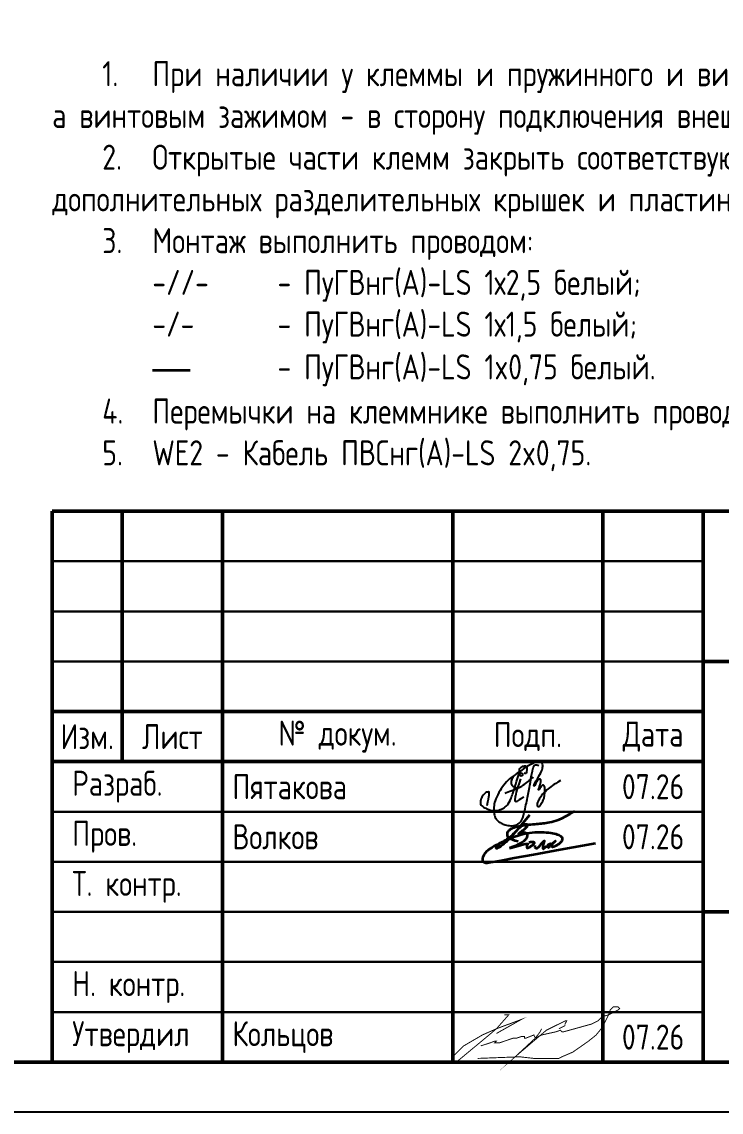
# Model space of a CAD drawing. Header units: millimetres. Extents: x -1117 to 4405, y -90 to 586.
# Drawn here: x 3464 to 3533.8, y 0 to 108.9 of the extents above; entities that cross this region are included whole.
import ezdxf

# ---------------------------------------------------------------- set-up
doc = ezdxf.new("R2010")
doc.units = ezdxf.units.MM
doc.styles.add('Gost_type_A', font='GOST_0.TTF')

# ---------------------------------------------------------------- blocks, each defined once
blk = doc.blocks.new('Штамп большой нижний')
at = {"lineweight": 50}
for points in [[(-185, 55), (-178, 55), (-178, 35), (-185, 35)], [(-178, 55), (-168, 55), (-168, 35), (-178, 35)], [(-168, 55), (-145, 55), (-145, 35), (-168, 35)], [(-145, 55), (-130, 55), (-130, 35), (-145, 35)], [(-130, 55), (-120, 55), (-120, 35), (-130, 35)], [(-120, 55), (0, 55), (0, 40), (-120, 40)], [(-120, 40), (-50, 40), (-50, 15), (-120, 15)], [(-185, 35), (-178, 35), (-178, 30), (-185, 30)], [(-178, 35), (-168, 35), (-168, 30), (-178, 30)], [(-168, 35), (-145, 35), (-145, 30), (-168, 30)], [(-145, 35), (-130, 35), (-130, 30), (-145, 30)], [(-130, 35), (-120, 35), (-120, 30), (-130, 30)], [(-185, 30), (-168, 30), (-168, 0), (-185, 0)], [(-168, 30), (-145, 30), (-145, 0), (-168, 0)], [(-145, 30), (-130, 30), (-130, 0), (-145, 0)], [(-130, 30), (-120, 30), (-120, 0), (-130, 0)], [(-120, 15), (-50, 15), (-50, 0), (-120, 0)]]:
    blk.add_lwpolyline(points, close=True, dxfattribs=at)
for points in [[(-185, 55), (-178, 55), (-178, 50), (-185, 50)], [(-178, 55), (-168, 55), (-168, 50), (-178, 50)], [(-168, 55), (-145, 55), (-145, 50), (-168, 50)], [(-145, 55), (-130, 55), (-130, 50), (-145, 50)], [(-130, 55), (-120, 55), (-120, 50), (-130, 50)], [(-185, 50), (-178, 50), (-178, 45), (-185, 45)], [(-178, 50), (-168, 50), (-168, 45), (-178, 45)], [(-168, 50), (-145, 50), (-145, 45), (-168, 45)], [(-145, 50), (-130, 50), (-130, 45), (-145, 45)], [(-130, 50), (-120, 50), (-120, 45), (-130, 45)], [(-185, 45), (-178, 45), (-178, 40), (-185, 40)], [(-178, 45), (-168, 45), (-168, 40), (-178, 40)], [(-168, 45), (-145, 45), (-145, 40), (-168, 40)], [(-145, 45), (-130, 45), (-130, 40), (-145, 40)], [(-130, 45), (-120, 45), (-120, 40), (-130, 40)], [(-185, 40), (-178, 40), (-178, 35), (-185, 35)], [(-178, 40), (-168, 40), (-168, 35), (-178, 35)], [(-168, 40), (-145, 40), (-145, 35), (-168, 35)], [(-145, 40), (-130, 40), (-130, 35), (-145, 35)], [(-130, 40), (-120, 40), (-120, 35), (-130, 35)], [(-185, 30), (-168, 30), (-168, 25), (-185, 25)], [(-168, 30), (-145, 30), (-145, 25), (-168, 25)], [(-145, 30), (-130, 30), (-130, 25), (-145, 25)], [(-130, 30), (-120, 30), (-120, 25), (-130, 25)], [(-185, 25), (-168, 25), (-168, 20), (-185, 20)], [(-168, 25), (-145, 25), (-145, 20), (-168, 20)], [(-145, 25), (-130, 25), (-130, 20), (-145, 20)], [(-130, 25), (-120, 25), (-120, 20), (-130, 20)], [(-185, 20), (-168, 20), (-168, 15), (-185, 15)], [(-168, 20), (-145, 20), (-145, 15), (-168, 15)], [(-145, 20), (-130, 20), (-130, 15), (-145, 15)], [(-130, 20), (-120, 20), (-120, 15), (-130, 15)], [(-185, 15), (-168, 15), (-168, 10), (-185, 10)], [(-168, 15), (-145, 15), (-145, 10), (-168, 10)], [(-145, 15), (-130, 15), (-130, 10), (-145, 10)], [(-130, 15), (-120, 15), (-120, 10), (-130, 10)], [(-185, 10), (-168, 10), (-168, 5), (-185, 5)], [(-168, 10), (-145, 10), (-145, 5), (-168, 5)], [(-145, 10), (-130, 10), (-130, 5), (-145, 5)], [(-130, 10), (-120, 10), (-120, 5), (-130, 5)], [(-185, 5), (-168, 5), (-168, 0), (-185, 0)], [(-168, 5), (-145, 5), (-145, 0), (-168, 0)], [(-145, 5), (-130, 5), (-130, 0), (-145, 0)], [(-130, 5), (-120, 5), (-120, 0), (-130, 0)]]:
    blk.add_lwpolyline(points, close=True)
at = {"char_height": 2.5, "style": 'Gost_type_A'}
for s, insert, width, attachment_point in [('№ докум.', (-156.5, 32.5), 23, 5), ('Подп.', (-137.5, 32.5), 15, 5), ('Дата', (-125, 32.5), 10, 5), ('Изм.', (-181.5, 32.5), 7, 5), ('Лист', (-173, 32.5), 10, 5), ('\\pxl0.8;Разраб.', (-185, 27.5), 17, 4), ('\\pxl0.8;Пров.', (-185, 22.5), 17, 4), ('\\pxl0.8;Т. контр.', (-185, 17.5), 17, 4), ('\\pxl0.8;Н. контр.', (-185, 7.5), 17, 4), ('\\pxl0.8;Утвердил', (-185, 2.5), 17, 4)]:
    blk.add_mtext(s, dxfattribs=dict(at, insert=insert, width=width, attachment_point=attachment_point))
blk = doc.blocks.new('Сотрудник 7_1')
at = {"lineweight": 35}
for points in [[(5.51, 4.62), (4.98, 3.97), (4.54, 3.43), (4.18, 3.01), (3.9, 2.68), (3.67, 2.43), (3.49, 2.24), (3.34, 2.09), (3.21, 1.97), (3.08, 1.86), (2.97, 1.76), (2.86, 1.67), (2.76, 1.6), (2.67, 1.53), (2.59, 1.47), (2.52, 1.42), (2.45, 1.38), (2.4, 1.35), (2.35, 1.33), (2.31, 1.31), (2.28, 1.3), (2.25, 1.3), (2.23, 1.3), (2.21, 1.31), (2.2, 1.31), (2.19, 1.33), (2.18, 1.34), (2.18, 1.36), (2.18, 1.38), (2.18, 1.4), (2.19, 1.42), (2.2, 1.45), (2.22, 1.48), (2.25, 1.51), (2.28, 1.55), (2.32, 1.59), (2.36, 1.63), (2.42, 1.67), (2.49, 1.72), (2.56, 1.78), (2.65, 1.84), (2.75, 1.9), (2.87, 1.97), (2.99, 2.04), (3.12, 2.12), (3.25, 2.21), (3.39, 2.3), (3.53, 2.41), (3.67, 2.52), (3.81, 2.64), (3.94, 2.77), (4.07, 2.9), (4.2, 3.03), (4.32, 3.15), (4.44, 3.27), (4.55, 3.37), (4.65, 3.46), (4.74, 3.54), (4.82, 3.6), (4.9, 3.64), (4.97, 3.68), (5.03, 3.7), (5.08, 3.72), (5.13, 3.73), (5.17, 3.73), (5.21, 3.73), (5.24, 3.73), (5.26, 3.73), (5.28, 3.72), (5.3, 3.71), (5.31, 3.7), (5.32, 3.68), (5.33, 3.66), (5.33, 3.64), (5.32, 3.61), (5.32, 3.58), (5.3, 3.54), (5.28, 3.5), (5.25, 3.46), (5.21, 3.41), (5.16, 3.36), (5.1, 3.3), (5.03, 3.23), (4.96, 3.17), (4.88, 3.1), (4.8, 3.04), (4.72, 2.98), (4.65, 2.92), (4.59, 2.87), (4.53, 2.83), (4.49, 2.8), (4.46, 2.77), (4.43, 2.76), (4.42, 2.75), (4.42, 2.74), (4.43, 2.75), (4.45, 2.75), (4.49, 2.76), (4.53, 2.78), (4.58, 2.8), (4.64, 2.82), (4.7, 2.84), (4.76, 2.85), (4.83, 2.86), (4.89, 2.87), (4.95, 2.88), (5.01, 2.87), (5.06, 2.87), (5.11, 2.85), (5.15, 2.84), (5.19, 2.81), (5.22, 2.78), (5.25, 2.75), (5.27, 2.72), (5.29, 2.68), (5.3, 2.63), (5.3, 2.59), (5.3, 2.54), (5.29, 2.49), (5.27, 2.44), (5.26, 2.38), (5.23, 2.33), (5.2, 2.28), (5.17, 2.22), (5.12, 2.17), (5.07, 2.11), (5, 2.05), (4.92, 1.99), (4.83, 1.93), (4.73, 1.86), (4.6, 1.79), (4.47, 1.72), (4.31, 1.65), (4.15, 1.57), (3.96, 1.49), (3.76, 1.41), (3.54, 1.32)], [(4.39, 2), (4.09, 2.07), (3.85, 2.15), (3.67, 2.21), (3.55, 2.27), (3.46, 2.33), (3.4, 2.39), (3.37, 2.44), (3.35, 2.5), (3.33, 2.55), (3.32, 2.61), (3.31, 2.66), (3.31, 2.72), (3.31, 2.77), (3.32, 2.83), (3.34, 2.89), (3.36, 2.94), (3.39, 2.99), (3.43, 3.05), (3.48, 3.1), (3.54, 3.15), (3.6, 3.2), (3.67, 3.24), (3.74, 3.29), (3.82, 3.33), (3.91, 3.37), (4.01, 3.4), (4.11, 3.44), (4.22, 3.47), (4.34, 3.5), (4.47, 3.53), (4.62, 3.56), (4.77, 3.58), (4.93, 3.61), (5.11, 3.63), (5.29, 3.65), (5.48, 3.67), (5.67, 3.69), (5.85, 3.71), (6.04, 3.72), (6.21, 3.74), (6.38, 3.76), (6.55, 3.77), (6.71, 3.79), (6.86, 3.81), (7.02, 3.83), (7.19, 3.86), (7.36, 3.89), (7.54, 3.92), (7.74, 3.96), (7.95, 4.01), (8.19, 4.09), (8.47, 4.19), (8.78, 4.33), (9.15, 4.51), (9.57, 4.74), (10.05, 5.03)], [(6.04, 1.58), (6.05, 1.53), (6.06, 1.49), (6.06, 1.46), (6.07, 1.43), (6.09, 1.4), (6.1, 1.38), (6.12, 1.36), (6.14, 1.35), (6.16, 1.33), (6.19, 1.33), (6.22, 1.33), (6.25, 1.33), (6.28, 1.33), (6.31, 1.34), (6.34, 1.36), (6.37, 1.38), (6.4, 1.4), (6.43, 1.43), (6.46, 1.46), (6.49, 1.5), (6.52, 1.53), (6.55, 1.57), (6.58, 1.62), (6.62, 1.66), (6.65, 1.71), (6.69, 1.75), (6.73, 1.8), (6.78, 1.84), (6.82, 1.88), (6.85, 1.92), (6.89, 1.95), (6.92, 1.98), (6.95, 2.01), (6.97, 2.03), (6.98, 2.05), (7, 2.06), (7, 2.06), (7.01, 2.06), (7.01, 2.05), (7, 2.03), (7, 2), (6.99, 1.96), (6.97, 1.93), (6.96, 1.88), (6.94, 1.83), (6.93, 1.79), (6.91, 1.74), (6.9, 1.69), (6.89, 1.64), (6.88, 1.6), (6.87, 1.56), (6.86, 1.53), (6.85, 1.49), (6.84, 1.46), (6.84, 1.43), (6.84, 1.41), (6.84, 1.38), (6.84, 1.36), (6.84, 1.35), (6.84, 1.33), (6.84, 1.32), (6.85, 1.31), (6.86, 1.3), (6.86, 1.29), (6.87, 1.29), (6.88, 1.28), (6.89, 1.28), (6.9, 1.27), (6.91, 1.27), (6.92, 1.27), (6.93, 1.28), (6.95, 1.28), (6.96, 1.29), (6.97, 1.29), (6.98, 1.3), (7, 1.32), (7.03, 1.34), (7.06, 1.37), (7.1, 1.41), (7.15, 1.45), (7.21, 1.5), (7.27, 1.56), (7.34, 1.62), (7.41, 1.68), (7.48, 1.73), (7.54, 1.77), (7.58, 1.79), (7.6, 1.79), (7.61, 1.77), (7.59, 1.72), (7.57, 1.67), (7.54, 1.61), (7.5, 1.54), (7.46, 1.48), (7.43, 1.43), (7.41, 1.4), (7.4, 1.38), (7.41, 1.38), (7.42, 1.4), (7.45, 1.43), (7.49, 1.48), (7.54, 1.53), (7.6, 1.59), (7.66, 1.66), (7.73, 1.72), (7.81, 1.79), (7.88, 1.85), (7.95, 1.9), (8.01, 1.95), (8.06, 1.99), (8.09, 2.01), (8.11, 2.02), (8.1, 2.02), (8.07, 1.99), (8.03, 1.96), (7.98, 1.91), (7.92, 1.86), (7.87, 1.81), (7.81, 1.76), (7.76, 1.71), (7.73, 1.67), (7.7, 1.64), (7.68, 1.61), (7.67, 1.58), (7.67, 1.56), (7.67, 1.54), (7.68, 1.53), (7.7, 1.51), (7.71, 1.5), (7.73, 1.49), (7.75, 1.48), (7.77, 1.48), (7.8, 1.47), (7.83, 1.47), (7.87, 1.48), (7.91, 1.48), (7.96, 1.5), (8.01, 1.51), (8.07, 1.53), (8.13, 1.55), (8.19, 1.58), (8.26, 1.62), (8.33, 1.66), (8.4, 1.71), (8.48, 1.76), (8.55, 1.82), (8.63, 1.89), (8.69, 1.95), (8.75, 2.02), (8.79, 2.1), (8.82, 2.17), (8.83, 2.24), (8.81, 2.31), (8.78, 2.37), (8.72, 2.44), (8.65, 2.5), (8.56, 2.56), (8.44, 2.61), (8.31, 2.66), (8.17, 2.71), (8, 2.75), (7.83, 2.78), (7.64, 2.81), (7.44, 2.84), (7.22, 2.86), (7, 2.88), (6.77, 2.88), (6.53, 2.89), (6.29, 2.88), (6.04, 2.87), (5.79, 2.84), (5.52, 2.81), (5.25, 2.77), (4.97, 2.71), (4.68, 2.64), (4.38, 2.55), (4.06, 2.44), (3.74, 2.32), (3.42, 2.2), (3.11, 2.06), (2.8, 1.92), (2.51, 1.78), (2.25, 1.65), (2.01, 1.52), (1.8, 1.4), (1.62, 1.29), (1.47, 1.18), (1.35, 1.09), (1.24, 0.99), (1.15, 0.91), (1.08, 0.82), (1.02, 0.74), (0.97, 0.65), (0.93, 0.57), (0.89, 0.49), (0.86, 0.41), (0.84, 0.34), (0.83, 0.27), (0.82, 0.21), (0.82, 0.15), (0.83, 0.11), (0.84, 0.07), (0.85, 0.04), (0.87, 0.01), (0.89, -0.01), (0.91, -0.03), (0.94, -0.05), (0.97, -0.07), (1, -0.08), (1.03, -0.1), (1.07, -0.11), (1.1, -0.12), (1.13, -0.13), (1.17, -0.14), (1.2, -0.15), (1.24, -0.15), (1.29, -0.15), (1.47, -0.12), (1.9, -0.04), (2.7, 0.1), (3.99, 0.34), (5.91, 0.69), (8.58, 1.18), (12.12, 1.82)], [(3.54, 1.32), (4.17, 1.5), (4.63, 1.63), (4.96, 1.71), (5.17, 1.76), (5.28, 1.77), (5.33, 1.76), (5.34, 1.73), (5.32, 1.7), (5.3, 1.66), (5.28, 1.62), (5.27, 1.58), (5.26, 1.55), (5.25, 1.51), (5.24, 1.48), (5.24, 1.45), (5.24, 1.42), (5.24, 1.4), (5.25, 1.39), (5.26, 1.37), (5.27, 1.36), (5.29, 1.36), (5.31, 1.36), (5.33, 1.36), (5.35, 1.36), (5.39, 1.37), (5.42, 1.38), (5.46, 1.4), (5.49, 1.41), (5.54, 1.43), (5.58, 1.45), (5.62, 1.48), (5.67, 1.51), (5.72, 1.54), (5.76, 1.57), (5.81, 1.61), (5.85, 1.64), (5.89, 1.68), (5.93, 1.72), (5.96, 1.75), (5.99, 1.78), (6, 1.81), (6.02, 1.83), (6.02, 1.86), (6.01, 1.87), (6, 1.89), (5.98, 1.9), (5.95, 1.91), (5.91, 1.92), (5.87, 1.92), (5.81, 1.92), (5.75, 1.92), (5.69, 1.92), (5.63, 1.91), (5.57, 1.9), (5.51, 1.89), (5.46, 1.88)]]:
    blk.add_lwpolyline(points, dxfattribs=at)

msp = doc.modelspace()

# ---------------------------------------------------------------- linework, layer by layer
msp.add_lwpolyline([(3657, 420), (3657, 0), (3360, 0), (3360, 420)], close=True)
at = {"lineweight": 50}
msp.add_lwpolyline([(3652, 415), (3652, 5), (3380, 5), (3380, 415)], close=True, dxfattribs=at)
at = {"const_width": 0.0934}
for points in [[(3509.8, 6.62), (3510.74, 6.93), (3511.2, 7.09), (3511.36, 7.09), (3511.2, 6.93), (3511.36, 6.93), (3511.67, 6.93), (3513.07, 7.4), (3513.38, 7.4), (3513.85, 7.55), (3514.16, 7.55), (3514.16, 7.4), (3514.32, 7.4), (3515.1, 7.71), (3515.25, 7.4), (3515.87, 7.71), (3517.28, 8.02), (3517.74, 8.18), (3517.9, 8.02), (3518.05, 8.02), (3520.86, 8.8), (3521.48, 9.11), (3521.79, 9.42), (3522.1, 9.58), (3522.57, 9.73), (3523.19, 10.04), (3523.5, 10.2), (3523.66, 10.35), (3523.5, 10.51), (3523.19, 10.51), (3523.04, 10.51), (3522.72, 10.2), (3522.57, 9.73), (3521.95, 8.49), (3521.32, 7.71), (3520.55, 7.09), (3518.99, 6), (3517.9, 5.53), (3517.59, 5.37), (3515.1, 5.37), (3513.69, 5.53), (3509.49, 5.37)], [(3512.14, 9.73), (3512.6, 9.73), (3511.36, 8.33), (3510.43, 7.55), (3508.48, 5.93), (3507.36, 5), (3507, 5), (3507, 5.22), (3507.16, 5.68), (3508.09, 6.62), (3509.96, 7.71), (3511.36, 8.33), (3513.85, 9.26), (3511.36, 7.86)], [(3515.87, 8.33), (3515.72, 8.02), (3515.25, 7.4), (3513.23, 5.53), (3516.34, 8.18), (3518.21, 9.11), (3518.37, 9.11), (3518.21, 8.8), (3518.21, 8.64), (3517.59, 8.33)]]:
    msp.add_lwpolyline(points, dxfattribs=at)
for points in [[(3517.77, 33.11), (3517.37, 32.88), (3516.93, 32.62), (3516.37, 32.16), (3515.96, 31.77), (3515.61, 31.21), (3515.45, 30.88), (3515.42, 30.73), (3515.42, 30.6), (3515.46, 30.54), (3515.55, 30.5), (3515.65, 30.54), (3515.73, 30.61), (3516.02, 31.11), (3516.14, 31.35), (3516.14, 31.56), (3516.2, 31.85), (3516.2, 32.17), (3516.2, 32.43), (3516.12, 32.61), (3516.06, 32.66), (3515.98, 32.66), (3515.87, 32.55), (3515.75, 32.42), (3515.65, 32.25), (3515.59, 32.17), (3515.52, 32.17), (3515.62, 32.37), (3515.72, 32.69), (3515.8, 33), (3515.8, 33.19), (3515.7, 33.27), (3515.63, 33.27), (3515.54, 33.18), (3515.44, 33.1), (3515.34, 32.94), (3515.26, 32.77), (3515.19, 32.61), (3515.14, 32.54), (3515.08, 32.6), (3515.15, 32.76), (3515.75, 33.78), (3515.99, 34.35), (3515.99, 34.72), (3515.9, 34.96), (3515.73, 35.07), (3515.31, 34.96), (3514.85, 34.76), (3514.37, 34.5), (3513.42, 33.82), (3512.6, 33.28), (3512.09, 32.67), (3511.6, 31.93), (3511.18, 31.05), (3511.1, 30.44), (3511.1, 29.86), (3511.22, 29.41), (3511.47, 29.09), (3511.72, 28.91), (3512.1, 28.72), (3512.62, 28.59), (3513.27, 28.59), (3513.77, 28.91), (3514.05, 29.43), (3514.41, 31.13), (3514.67, 32.38), (3514.9, 33.93), (3515.1, 34.6), (3515.23, 34.7), (3515.43, 34.7), (3515.61, 34.61)], [(3510.44, 30.61), (3510.66, 31.72), (3510.66, 31.91), (3510.59, 32), (3510.42, 31.94), (3510.32, 31.94), (3510.14, 31.78), (3509.81, 31.35), (3509.76, 31.02), (3509.76, 30.72), (3509.86, 30.61), (3510.3, 30.32), (3510.69, 30.16), (3511, 30.1), (3511.45, 30.1), (3512.01, 30.31), (3512.47, 30.63), (3512.81, 31.23), (3513.23, 32.53), (3513.54, 33.55), (3513.6, 33.71), (3513.68, 33.85), (3513.77, 33.92), (3513.83, 33.92), (3513.95, 33.76), (3514, 33.65), (3513.9, 33.55), (3513.82, 33.55), (3513.71, 33.62), (3513.65, 33.89), (3513.65, 34.05), (3513.65, 34.24), (3513.76, 34.39), (3513.88, 34.49), (3514.07, 34.58), (3514.26, 34.58), (3514.38, 34.51), (3514.38, 34.38), (3514.38, 34.15), (3514.38, 33.89), (3514.3, 33.81), (3514.2, 33.81), (3514.14, 33.87)], [(3513.77, 33.91), (3513.71, 33.97), (3513.46, 33.88), (3513.06, 33.54), (3512.83, 33.17), (3512.83, 32.74), (3512.94, 32.55), (3513.19, 32.43), (3513.57, 32.4)], [(3512.22, 31.83), (3512.42, 31.95), (3512.87, 32.09), (3513.69, 32.43), (3514.1, 32.69), (3514.67, 33.13), (3514.95, 33.36), (3515.04, 33.5)], [(3514.09, 31.45), (3513.63, 31.2), (3513.47, 31.06), (3513.37, 31), (3513.26, 31), (3513.22, 31.07), (3513.22, 31.28), (3513.36, 31.99), (3513.81, 33.3)]]:
    msp.add_open_spline(points, degree=3)

# ---------------------------------------------------------------- block references
for name, p in [('Штамп большой нижний', (3652, 5)), ('Сотрудник 7_1', (3509.14, 25.04))]:
    msp.add_blockref(name, p)

# ---------------------------------------------------------------- texts
at = {"char_height": 2.5, "style": 'Gost_type_A'}
for s, insert, width, attachment_point in [('\\pxi2,ql,t4;1.^IПри наличии у клеммы и пружинного и винтового зажима, установить пружинным зажимом в сторону внутреннего монтажа шкафа, а винтовым зажимом - в сторону подключения внешних кабелей.\\P2.^IОткрытые части клемм закрыть соответствующими концевыми крышками. На данной схеме показаны только места установок дополнительных разделительных крышек и пластин (в зависимости от типа клемм).\\P{\\A1;3.^IМонтаж выполнить проводом:\\P\\pi0,l4,q*,t4,9;-//-^I- ПуГВнг(А)-LS 1х2,5 белый;\\P\\pi2.42857,l1.57143,ql,t1.57143,9;-/-  ^I- ПуГВнг(А)-LS 1х1,5 белый; \\P\\pi-5,l9,q*,t9;\\fArial|b0|i0|c0|p34;\\H1.08333x;―^I\\fGOST type A|b0|i0|c204|p34;\\H0.92308x;- ПуГВнг(А)-LS 1x0,75 белый.\\A0;\\fMS Shell Dlg 2|b0|i0|c204|p0;\\H0.70834x;\\P\\pi2,l0,ql,t4;\\A1;\\fGOST type A|b0|i0|c204|p34;\\H1.41176x;4.^IПеремычки на клеммнике выполнить проводом ПуГВнг(А)-LS 1х1,5 белый;\\P5.^IWE2 - Кабель ПВСнг(А)-LS 2x0,75.}', (3467, 64), 183, 7), ('Пятакова', (3485, 32.5), 22, 4), ('07.26', (3527, 32.5), 10, 5), ('Волков', (3485, 27.5), 22, 4), ('07.26', (3527, 27.5), 10, 5), ('Кольцов', (3485, 7.5), 22, 4), ('07.26', (3527, 7.5), 10, 5)]:
    msp.add_mtext(s, dxfattribs=dict(at, insert=insert, width=width, attachment_point=attachment_point))

doc.saveas('drawing.dxf')
